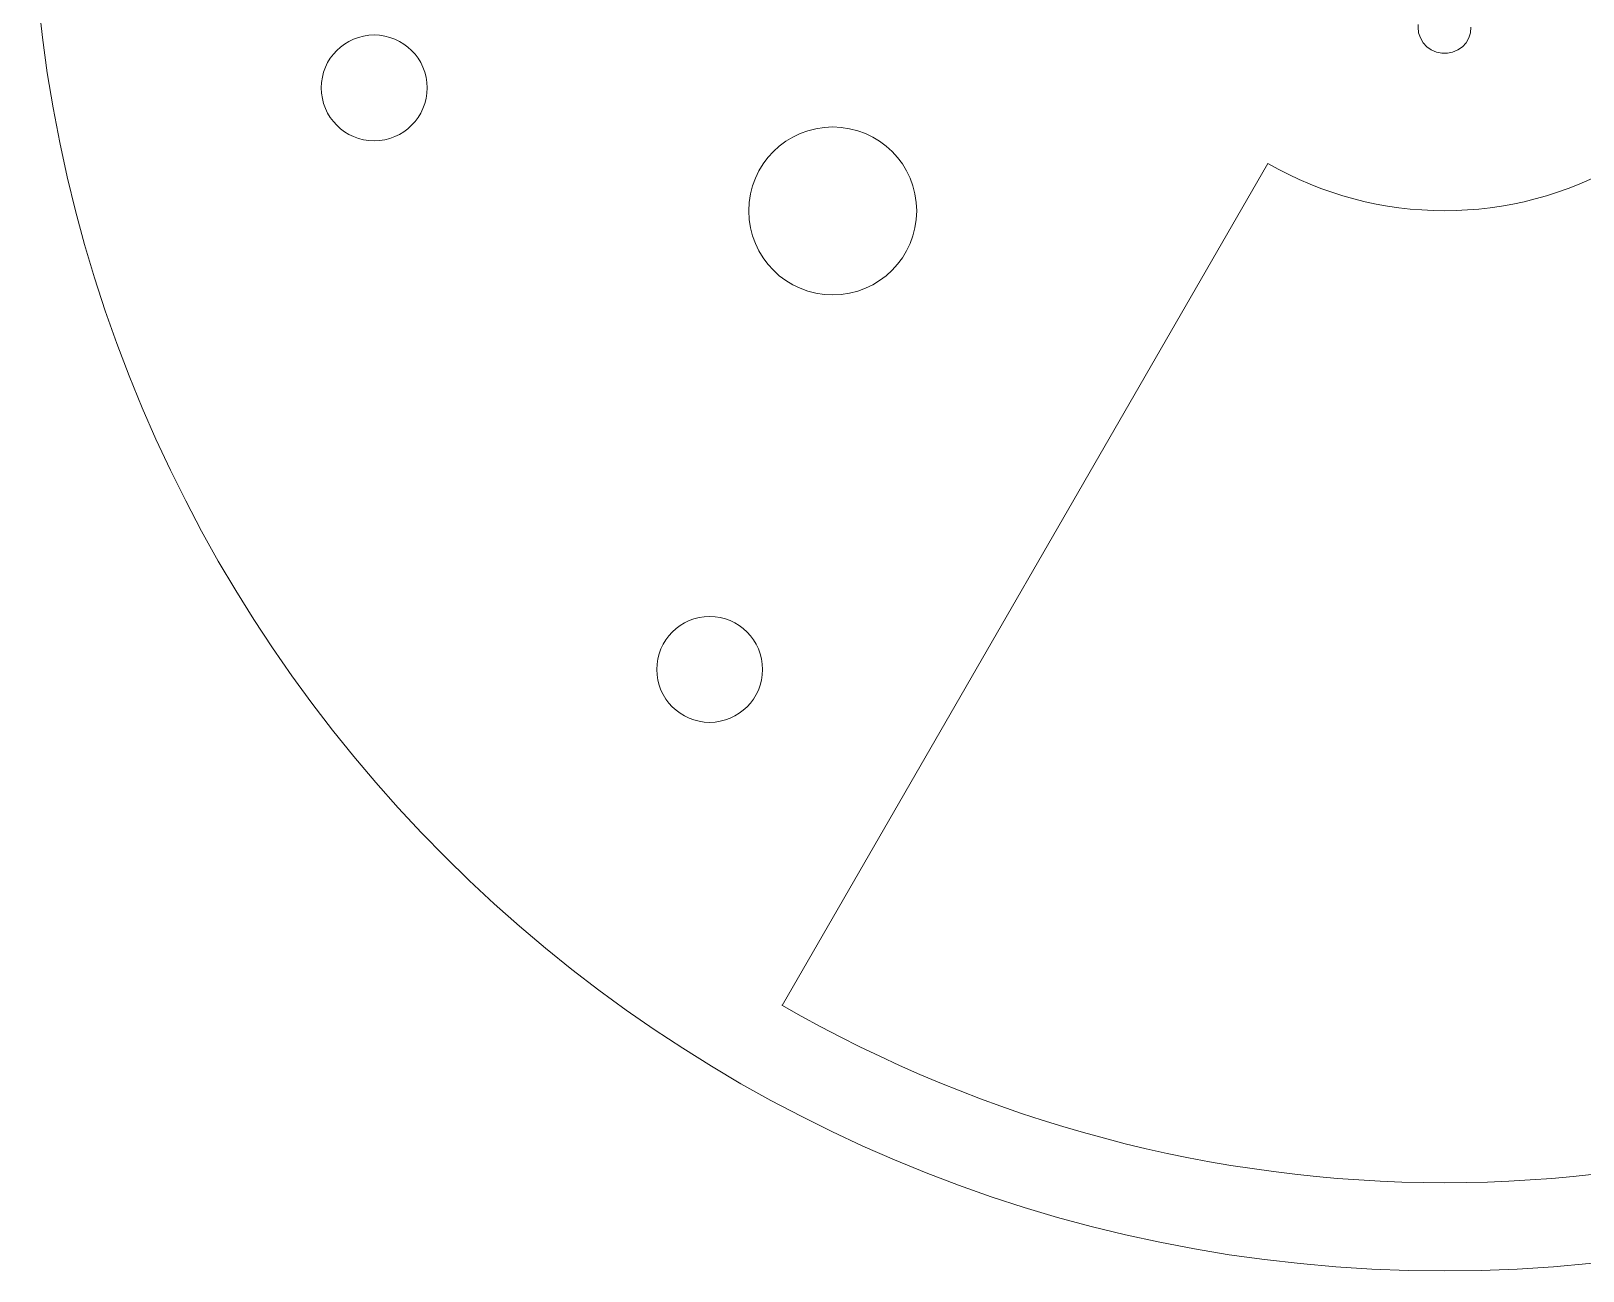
# Model space of a CAD drawing. Header units: millimetres. Extents: x -299 to 252, y -245 to 245.
# Drawn here: x -295 to -207.2, y -80 to -9.8 of the extents above; entities that cross this region are included whole.
import ezdxf

# ---------------------------------------------------------------- set-up
doc = ezdxf.new("R2010")
doc.units = ezdxf.units.MM
doc.header["$MEASUREMENT"] = 0

msp = doc.modelspace()

# ---------------------------------------------------------------- linework, layer by layer
at = {"lineweight": 9}
for points, knots in [([(-135.0011, -0.0006), (-135.0011, 44.1818), (-170.8181, 79.9988), (-215.0006, 79.9988), (-215.0006, 79.9988), (-259.183, 79.9988), (-295, 44.1818), (-295, -0.0006), (-295, -0.0006), (-295, -44.1831), (-259.183, -80), (-215.0006, -80), (-215.0006, -80), (-170.8181, -80), (-135.0011, -44.1831), (-135.0011, -0.0006)], [0, 0, 0, 0, 0.2, 0.2, 0.2, 0.2, 0.4, 0.4, 0.4, 0.4, 0.6, 0.6, 0.6, 0.6, 1, 1, 1, 1]), ([(-216.4928, -9.4515), (-216.4928, -9.4515), (-216.4928, -9.5997), (-216.4928, -9.5997), (-216.4928, -9.5997), (-216.4928, -9.5997), (-216.4717, -9.9172), (-216.4717, -9.9172), (-216.4717, -9.9172), (-216.4717, -9.9172), (-216.3658, -10.2135), (-216.3658, -10.2135), (-216.3658, -10.2135), (-216.3658, -10.2135), (-216.2177, -10.4887), (-216.2177, -10.4887), (-216.2177, -10.4887), (-216.2177, -10.4887), (-216.006, -10.7215), (-216.006, -10.7215), (-216.006, -10.7215), (-216.006, -10.7215), (-215.752, -10.8909), (-215.752, -10.8909), (-215.752, -10.8909), (-215.752, -10.8909), (-215.4557, -11.0179), (-215.4557, -11.0179), (-215.4557, -11.0179), (-215.4557, -11.0179), (-215.1593, -11.0814), (-215.1593, -11.0814), (-215.1593, -11.0814), (-215.1593, -11.0814), (-214.8418, -11.0814), (-214.8418, -11.0814), (-214.8418, -11.0814), (-214.8418, -11.0814), (-214.5455, -11.0179), (-214.5455, -11.0179), (-214.5455, -11.0179), (-214.5455, -11.0179), (-214.2491, -10.8909), (-214.2491, -10.8909), (-214.2491, -10.8909), (-214.2491, -10.8909), (-213.9951, -10.7215), (-213.9951, -10.7215), (-213.9951, -10.7215), (-213.9951, -10.7215), (-213.7835, -10.4887), (-213.7835, -10.4887), (-213.7835, -10.4887), (-213.7835, -10.4887), (-213.6353, -10.2135), (-213.6353, -10.2135), (-213.6353, -10.2135), (-213.6353, -10.2135), (-213.5295, -9.9172), (-213.5295, -9.9172), (-213.5295, -9.9172), (-213.5295, -9.9172), (-213.5083, -9.5997), (-213.5083, -9.5997)], [0, 0, 0, 0, 0.0588235, 0.0588235, 0.0588235, 0.0588235, 0.1176471, 0.1176471, 0.1176471, 0.1176471, 0.1764706, 0.1764706, 0.1764706, 0.1764706, 0.2352941, 0.2352941, 0.2352941, 0.2352941, 0.2941176, 0.2941176, 0.2941176, 0.2941176, 0.3529412, 0.3529412, 0.3529412, 0.3529412, 0.4117647, 0.4117647, 0.4117647, 0.4117647, 0.4705882, 0.4705882, 0.4705882, 0.4705882, 0.5294118, 0.5294118, 0.5294118, 0.5294118, 0.5882353, 0.5882353, 0.5882353, 0.5882353, 0.6470588, 0.6470588, 0.6470588, 0.6470588, 0.7058824, 0.7058824, 0.7058824, 0.7058824, 0.7647059, 0.7647059, 0.7647059, 0.7647059, 0.8235294, 0.8235294, 0.8235294, 0.8235294, 0.8823529, 0.8823529, 0.8823529, 0.8823529, 1, 1, 1, 1]), ([(-272.5845, -13.0393), (-272.5845, -11.3851), (-273.9254, -10.0442), (-275.5796, -10.0442), (-275.5796, -10.0442), (-277.2337, -10.0442), (-278.5747, -11.3851), (-278.5747, -13.0393), (-278.5747, -13.0393), (-278.5747, -14.6934), (-277.2337, -16.0344), (-275.5796, -16.0344), (-275.5796, -16.0344), (-273.9254, -16.0344), (-272.5845, -14.6934), (-272.5845, -13.0393)], [0, 0, 0, 0, 0.2, 0.2, 0.2, 0.2, 0.4, 0.4, 0.4, 0.4, 0.6, 0.6, 0.6, 0.6, 1, 1, 1, 1]), ([(-244.8773, -20.0031), (-244.8773, -17.3787), (-247.0048, -15.2512), (-249.6292, -15.2512), (-249.6292, -15.2512), (-252.2537, -15.2512), (-254.3812, -17.3787), (-254.3812, -20.0031), (-254.3812, -20.0031), (-254.3812, -22.6275), (-252.2537, -24.755), (-249.6292, -24.755), (-249.6292, -24.755), (-247.0048, -24.755), (-244.8773, -22.6275), (-244.8773, -20.0031)], [0, 0, 0, 0, 0.2, 0.2, 0.2, 0.2, 0.4, 0.4, 0.4, 0.4, 0.6, 0.6, 0.6, 0.6, 1, 1, 1, 1]), ([(-253.598, -45.9535), (-253.598, -44.2993), (-254.9389, -42.9584), (-256.5931, -42.9584), (-256.5931, -42.9584), (-258.2472, -42.9584), (-259.5882, -44.2993), (-259.5882, -45.9535), (-259.5882, -45.9535), (-259.5882, -47.6076), (-258.2472, -48.9485), (-256.5931, -48.9485), (-256.5931, -48.9485), (-254.9389, -48.9485), (-253.598, -47.6076), (-253.598, -45.9535)], [0, 0, 0, 0, 0.2, 0.2, 0.2, 0.2, 0.4, 0.4, 0.4, 0.4, 0.6, 0.6, 0.6, 0.6, 1, 1, 1, 1])]:
    msp.add_open_spline(points, degree=3, knots=knots, dxfattribs=at)
for points in [[(-252.4973, -64.9717), (-252.4973, -64.9717), (-225.0018, -17.3255), (-225.0018, -17.3255)], [(-224.996, -17.3145), (-218.8107, -20.8853), (-211.1904, -20.8853), (-205.0051, -17.3145)], [(-252.5005, -64.9572), (-229.2953, -78.3538), (-200.7059, -78.3538), (-177.5006, -64.9572)]]:
    msp.add_open_spline(points, degree=3, dxfattribs=at)

doc.saveas('drawing.dxf')
